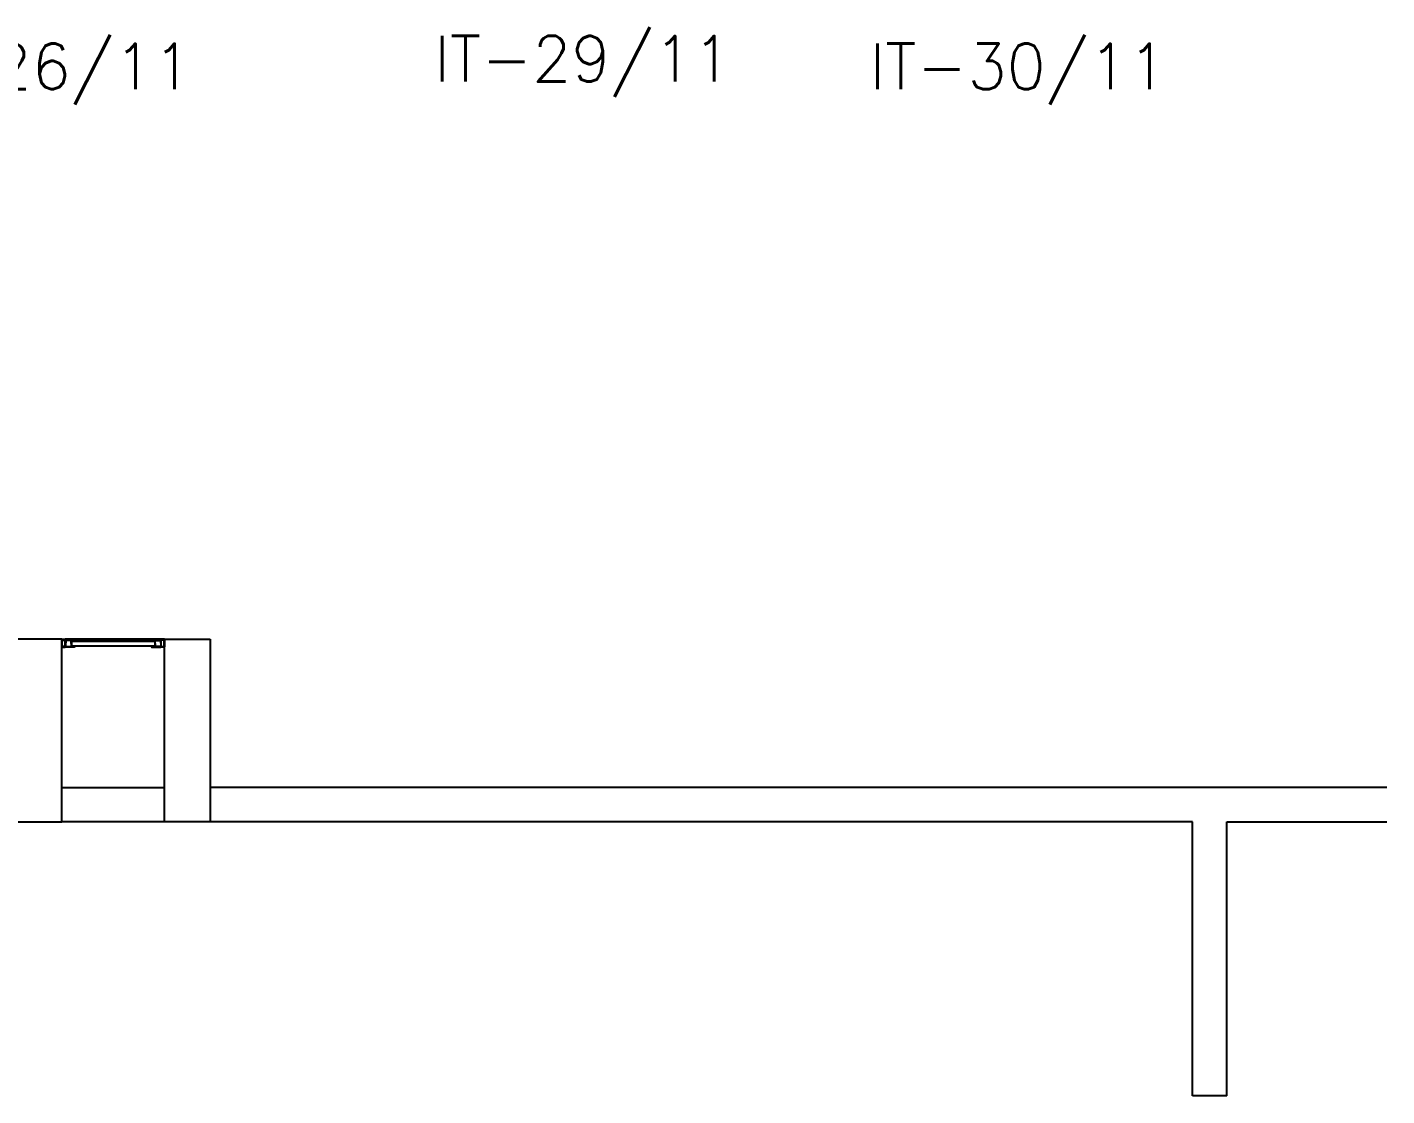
# Model space of a CAD drawing. Header units: millimetres. Extents: x 2686 to 2939, y 1294 to 1441.
# Drawn here: x 2718.32 to 2724.27, y 1429.65 to 1434.33 of the extents above; entities that cross this region are included whole.
import ezdxf

# ---------------------------------------------------------------- set-up
doc = ezdxf.new("R2010")
doc.units = ezdxf.units.MM
doc.linetypes.add('DASHED2', pattern=[0.375, 0.25, -0.125])
for name, color, linetype in [('AR-ALV', 2, 'Continuous'), ('AR-ESQ', 1, 'Continuous'), ('AR-ESTC', 3, 'Continuous'), ('DT-ESQ-BAGUETE-C', 1, 'Continuous'), ('DT-ESQ-PERFIL CADEIRA-C', 2, 'Continuous'), ('DT-ESQ-PERFIL CADEIRA-V', 2, 'Continuous'), ('DT-ESQ-VENEZIANA-C', 1, 'Continuous'), ('DT-ESQ-VENEZIANA-V', 1, 'Continuous'), ('ENDEREÇO', 2, 'Continuous')]:
    doc.layers.add(name, color=color, linetype=linetype)
doc.styles.add('UNB1-100', font='simplex.shx', dxfattribs={"height": 0.2})

# ---------------------------------------------------------------- blocks, each defined once
blk = doc.blocks.new('EF01-P')
at = {"layer": 'DT-ESQ-BAGUETE-C', "ltscale": 0.1}
for points in [[(0.0015, 0.035), (0.015, 0.035), (0.015, 0.0335), (0.0015, 0.0335), (0.0015, 0.005), (0.015, 0.005), (0.015, 0.0035), (0.0015, 0.0035, -0.414214), (0, 0.005), (0, 0.0335, -0.414214)], [(0.4485, 0.035), (0.435, 0.035), (0.435, 0.0335), (0.4485, 0.0335), (0.4485, 0.005), (0.435, 0.005), (0.435, 0.0035), (0.4485, 0.0035, 0.414214), (0.45, 0.005), (0.45, 0.0335, 0.414214)]]:
    blk.add_lwpolyline(points, format="xyb", close=True, dxfattribs=at)
at = {"layer": 'DT-ESQ-PERFIL CADEIRA-C', "ltscale": 0.1}
for points in [[(0.01, 0.0015), (0.01, 0.003), (0.0015, 0.003, 1), (0.0015, 0), (0.015, 0, 0.414214), (0.0165, 0.0015), (0.0165, 0.0335), (0.043, 0.0335)], [(0.043, 0.0065), (0.018, 0.0065), (0.018, 0.0165), (0.0165, 0.0165), (0.0165, 0.0065, 0.414214), (0.018, 0.005), (0.043, 0.005), (0.0565, 0.005, 1), (0.0565, 0.008), (0.043, 0.008), (0.043, 0.02), (0.043, 0.032), (0.0565, 0.032, 1), (0.0565, 0.035), (0.043, 0.035), (0.0165, 0.035, 0.414214), (0.015, 0.0335), (0.015, 0.0015), (0.0015, 0.0015)], [(0.0415, 0.02), (0.0415, 0.032, -0.414214), (0.043, 0.0335), (0.0565, 0.0335)], [(0.0415, 0.02), (0.0415, 0.008, 0.414214), (0.043, 0.0065), (0.0565, 0.0065)], [(0.407, 0.0065), (0.432, 0.0065), (0.432, 0.0165), (0.4335, 0.0165), (0.4335, 0.0065, -0.414214), (0.432, 0.005), (0.407, 0.005), (0.3935, 0.005, -1), (0.3935, 0.008), (0.407, 0.008), (0.407, 0.02), (0.407, 0.032), (0.3935, 0.032, -1), (0.3935, 0.035), (0.407, 0.035), (0.4335, 0.035, -0.414214), (0.435, 0.0335), (0.435, 0.0015), (0.4485, 0.0015)], [(0.4085, 0.02), (0.4085, 0.032, 0.414214), (0.407, 0.0335), (0.3935, 0.0335)], [(0.4085, 0.02), (0.4085, 0.008, -0.414214), (0.407, 0.0065), (0.3935, 0.0065)], [(0.44, 0.0015), (0.44, 0.003), (0.4485, 0.003, -1), (0.4485, 0), (0.435, 0, -0.414214), (0.4335, 0.0015), (0.4335, 0.0335), (0.407, 0.0335)]]:
    blk.add_lwpolyline(points, format="xyb", dxfattribs=at)
at = {"layer": 'DT-ESQ-PERFIL CADEIRA-V', "ltscale": 0.1}
blk.add_line((0.015, 0), (0.435, 0), dxfattribs=at)
at = {"layer": 'DT-ESQ-VENEZIANA-C', "ltscale": 0.1}
for p, q in [((0.043, 0.0105), (0.407, 0.0105)), ((0.043, 0.009), (0.407, 0.009))]:
    blk.add_line(p, q, dxfattribs=at)
at = {"layer": 'DT-ESQ-VENEZIANA-V', "ltscale": 0.1}
blk.add_line((0.043, 0.031), (0.407, 0.031), dxfattribs=at)

msp = doc.modelspace()

# ---------------------------------------------------------------- linework, layer by layer
at = {"layer": 'AR-ALV'}
for p, q in [((2718.4707, 1430.9999), (2718.9207, 1430.9999)), ((2724.2707, 1430.9999), (2719.1207, 1430.9999)), ((2718.9207, 1430.8499), (2718.4707, 1430.8499)), ((2723.4207, 1430.8499), (2719.1207, 1430.8499)), ((2723.4207, 1429.6499), (2723.4207, 1430.8499)), ((2723.5707, 1429.6499), (2723.5707, 1430.8499)), ((2723.5707, 1430.8499), (2724.2707, 1430.8499)), ((2723.5707, 1429.6499), (2723.4207, 1429.6499))]:
    msp.add_line(p, q, dxfattribs=at)
at = {"layer": 'AR-ESTC'}
for p, q in [((2718.4707, 1431.6499), (2718.2707, 1431.6499)), ((2718.4707, 1430.8499), (2718.4707, 1431.6499)), ((2718.9207, 1431.6499), (2719.1207, 1431.6499)), ((2718.9207, 1430.8499), (2718.9207, 1431.6499)), ((2719.1207, 1431.6499), (2719.1207, 1430.8499)), ((2718.2707, 1430.8499), (2718.4707, 1430.8499)), ((2719.1207, 1430.8499), (2718.9207, 1430.8499))]:
    msp.add_line(p, q, dxfattribs=at)

# ---------------------------------------------------------------- block references
at = {"layer": 'AR-ESQ', "linetype": 'DASHED2', "rotation": 180}
msp.add_blockref('EF01-P', (2718.9207, 1431.6499), dxfattribs=at)

# ---------------------------------------------------------------- texts
at = {"layer": 'ENDEREÇO', "style": 'UNB1-100'}
for s, p in [('IT-29/11', (2720.1013, 1434.0905)), ('DT-26/11', (2717.6277, 1434.0571)), ('IT-30/11', (2722.0067, 1434.0571))]:
    msp.add_text(s, height=0.2, dxfattribs=at).set_placement(p)

doc.saveas('drawing.dxf')
